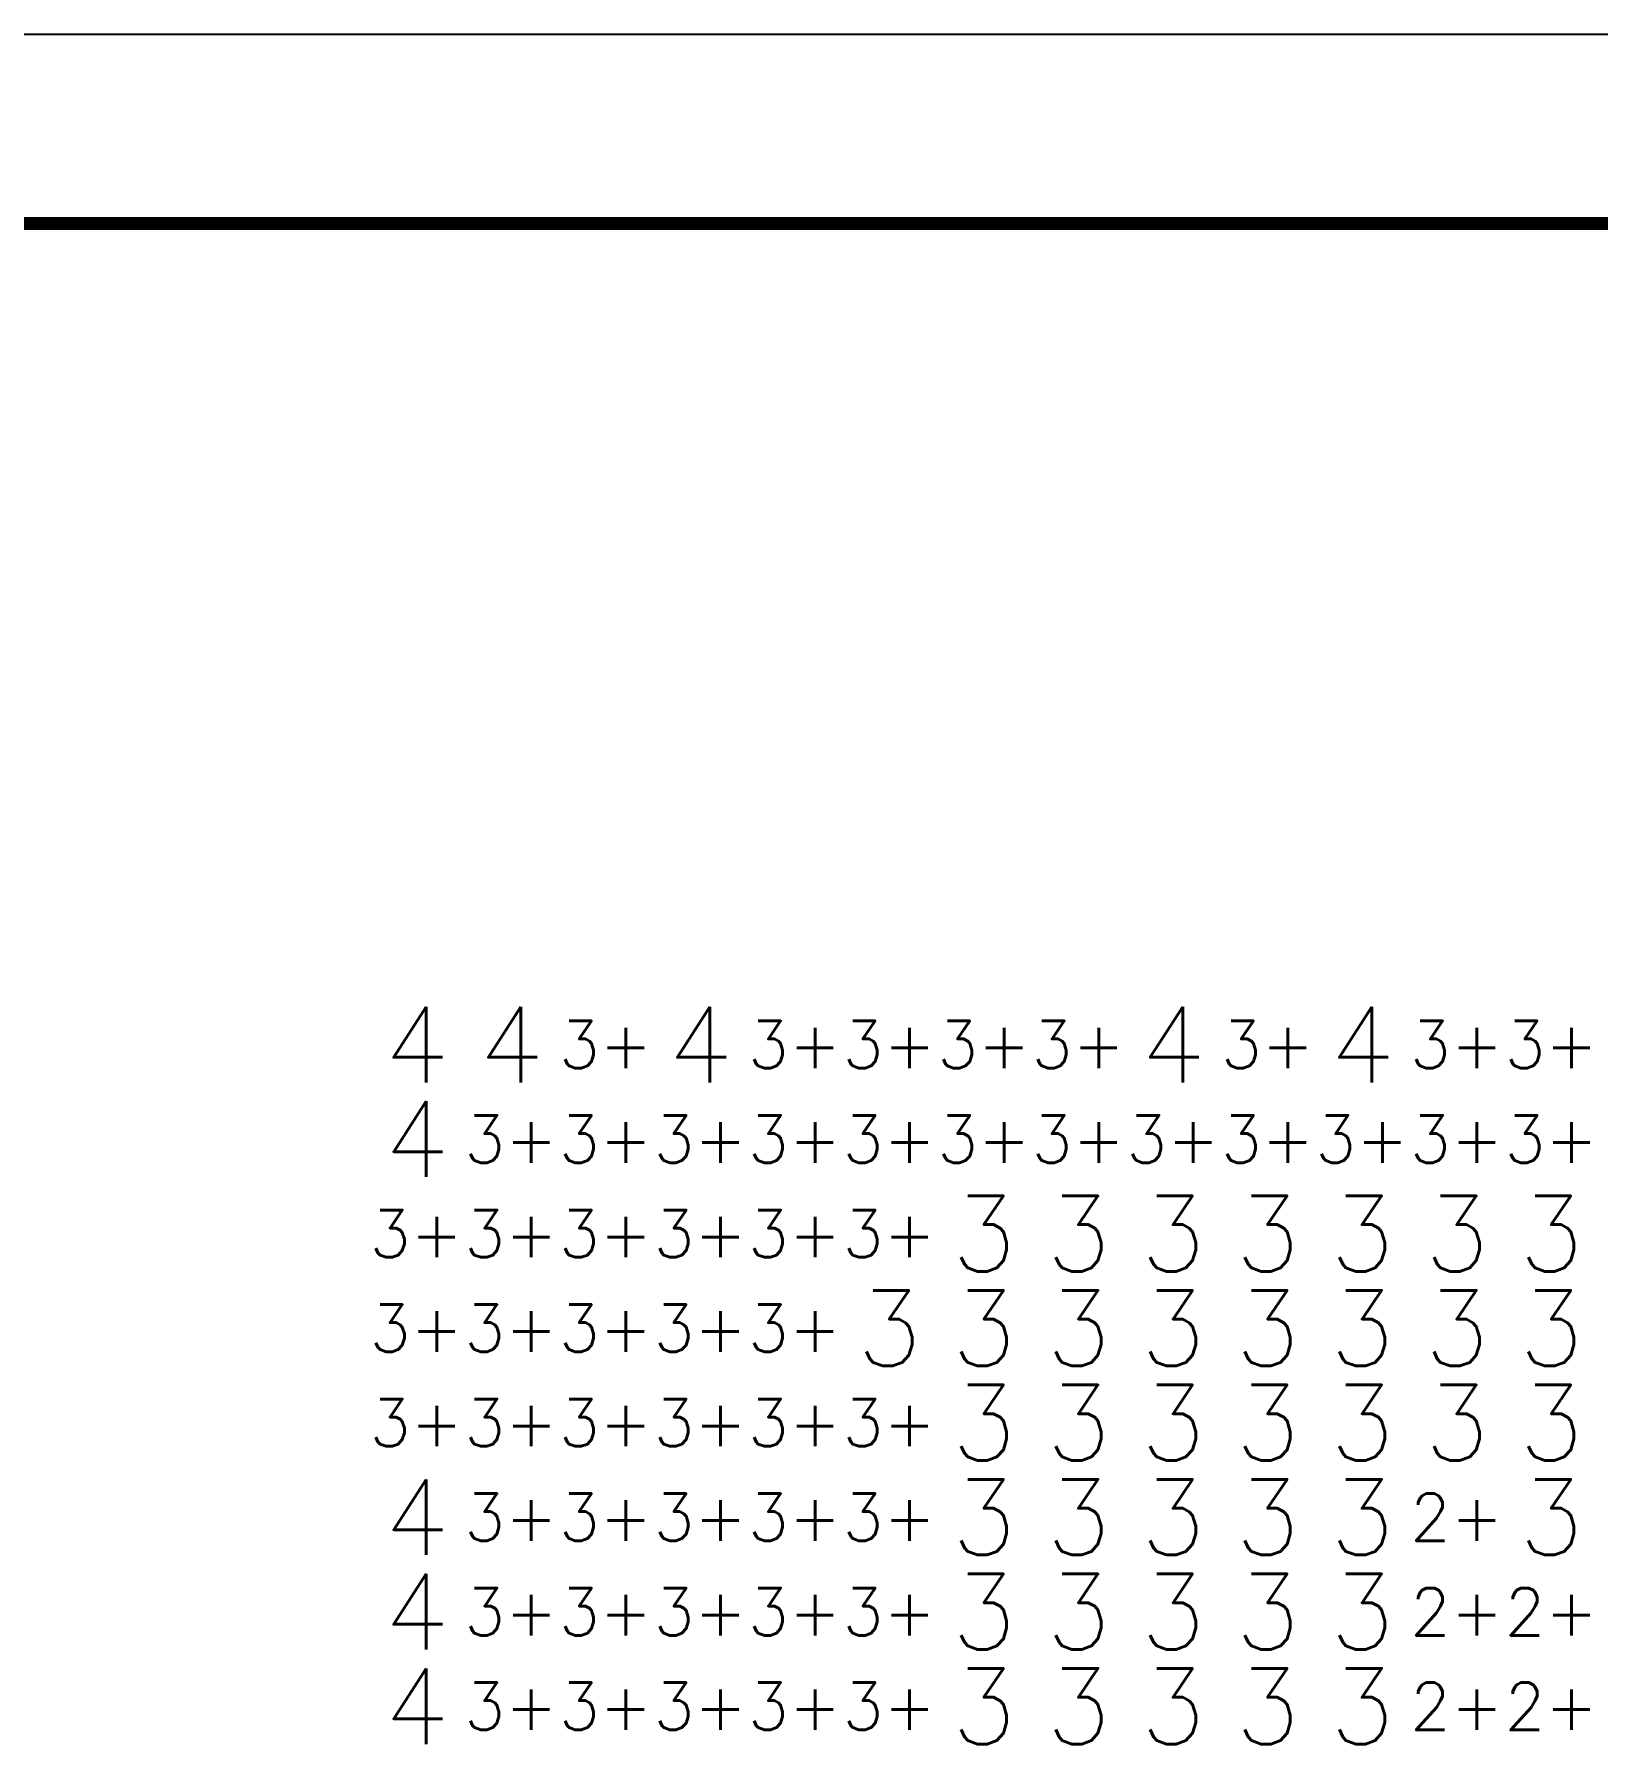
# Model space of a CAD drawing. Extents: x 36524853 to 36525459, y 2743936 to 2747542.
# Drawn here: x 36524937.92 to 36524979.24, y 2747041.95 to 2747087.5 of the extents above; entities that cross this region are included whole.
import ezdxf
from ezdxf.enums import TextEntityAlignment as Align

# ---------------------------------------------------------------- set-up
doc = ezdxf.new("R2010")
doc.units = 0
doc.header["$LTSCALE"] = 1000
doc.header["$MEASUREMENT"] = 0
for name, color, linetype in [('A0-11 图框-粗线', 16, 'Continuous'), ('A0-13 图框-细线', 7, 'Continuous'), ('TG_SUNTESTE', 7, 'Continuous')]:
    doc.layers.add(name, color=color, linetype=linetype)
doc.styles.add('_TCH_SUNANA', font='SIMPLEX', dxfattribs={"width": 0.8, "bigfont": 'HZTXT'})

# ---------------------------------------------------------------- blocks, each defined once
blk = doc.blocks.new('A$C6202001D')
at = {"layer": 'A0-11 图框-粗线', "const_width": 70}
blk.add_lwpolyline([(58400, 41000), (2500, 41000), (2500, 1000), (58400, 1000)], close=True, dxfattribs=at)
at = {"layer": 'A0-13 图框-细线'}
blk.add_lwpolyline([(59400, 42000), (0, 42000), (0, 0), (59400, 0)], close=True, dxfattribs=at)

msp = doc.modelspace()

# ---------------------------------------------------------------- block references
at = {"xscale": 0.005, "yscale": 0.005, "zscale": 0.005}
msp.add_blockref('A$C6202001D', (36524893.161, 2746877.501), dxfattribs=at)

# ---------------------------------------------------------------- texts
at = {"layer": 'TG_SUNTESTE', "color": 5, "style": '_TCH_SUNANA'}
for p in [(36524948.015, 2747060.781), (36524950.515, 2747060.781), (36524955.515, 2747060.781), (36524968.015, 2747060.781), (36524973.015, 2747060.781), (36524948.015, 2747058.281), (36524948.015, 2747048.281), (36524948.015, 2747045.781), (36524948.015, 2747043.281)]:
    msp.add_text('4', height=2, dxfattribs=at).set_placement(p, align=Align.MIDDLE_CENTER)
at = {"layer": 'TG_SUNTESTE', "color": 4, "style": '_TCH_SUNANA'}
for s, height, p in [('3+', 1.25, (36524953.015, 2747060.781)), ('3+', 1.25, (36524958.015, 2747060.781)), ('3+', 1.25, (36524960.515, 2747060.781)), ('3+', 1.25, (36524963.015, 2747060.781)), ('3+', 1.25, (36524965.515, 2747060.781)), ('3+', 1.25, (36524970.515, 2747060.781)), ('3+', 1.25, (36524975.515, 2747060.781)), ('3+', 1.25, (36524978.015, 2747060.781)), ('3+', 1.25, (36524950.515, 2747058.281)), ('3+', 1.25, (36524953.015, 2747058.281)), ('3+', 1.25, (36524955.515, 2747058.281)), ('3+', 1.25, (36524958.015, 2747058.281)), ('3+', 1.25, (36524960.515, 2747058.281)), ('3+', 1.25, (36524963.015, 2747058.281)), ('3+', 1.25, (36524965.515, 2747058.281)), ('3+', 1.25, (36524968.015, 2747058.281)), ('3+', 1.25, (36524970.515, 2747058.281)), ('3+', 1.25, (36524973.015, 2747058.281)), ('3+', 1.25, (36524975.515, 2747058.281)), ('3+', 1.25, (36524978.015, 2747058.281)), ('3', 2, (36524963.015, 2747055.781)), ('3', 2, (36524965.515, 2747055.781)), ('3', 2, (36524968.015, 2747055.781)), ('3', 2, (36524970.515, 2747055.781)), ('3', 2, (36524973.015, 2747055.781)), ('3', 2, (36524975.515, 2747055.781)), ('3', 2, (36524978.015, 2747055.781)), ('3+', 1.25, (36524948.015, 2747055.781)), ('3+', 1.25, (36524950.515, 2747055.781)), ('3+', 1.25, (36524953.015, 2747055.781)), ('3+', 1.25, (36524955.515, 2747055.781)), ('3+', 1.25, (36524958.015, 2747055.781)), ('3+', 1.25, (36524960.515, 2747055.781)), ('3', 2, (36524960.515, 2747053.281)), ('3', 2, (36524963.015, 2747053.281)), ('3', 2, (36524965.515, 2747053.281)), ('3', 2, (36524968.015, 2747053.281)), ('3', 2, (36524970.515, 2747053.281)), ('3', 2, (36524973.015, 2747053.281)), ('3', 2, (36524975.515, 2747053.281)), ('3', 2, (36524978.015, 2747053.281)), ('3+', 1.25, (36524948.015, 2747053.281)), ('3+', 1.25, (36524950.515, 2747053.281)), ('3+', 1.25, (36524953.015, 2747053.281)), ('3+', 1.25, (36524955.515, 2747053.281)), ('3+', 1.25, (36524958.015, 2747053.281)), ('3', 2, (36524963.015, 2747050.781)), ('3', 2, (36524965.515, 2747050.781)), ('3', 2, (36524968.015, 2747050.781)), ('3', 2, (36524970.515, 2747050.781)), ('3', 2, (36524973.015, 2747050.781)), ('3', 2, (36524975.515, 2747050.781)), ('3', 2, (36524978.015, 2747050.781)), ('3+', 1.25, (36524948.015, 2747050.781)), ('3+', 1.25, (36524950.515, 2747050.781)), ('3+', 1.25, (36524953.015, 2747050.781)), ('3+', 1.25, (36524955.515, 2747050.781)), ('3+', 1.25, (36524958.015, 2747050.781)), ('3+', 1.25, (36524960.515, 2747050.781)), ('3', 2, (36524963.015, 2747048.281)), ('3', 2, (36524965.515, 2747048.281)), ('3', 2, (36524968.015, 2747048.281)), ('3', 2, (36524970.515, 2747048.281)), ('3', 2, (36524973.015, 2747048.281)), ('3', 2, (36524978.015, 2747048.281)), ('3+', 1.25, (36524950.515, 2747048.281)), ('3+', 1.25, (36524953.015, 2747048.281)), ('3+', 1.25, (36524955.515, 2747048.281)), ('3+', 1.25, (36524958.015, 2747048.281)), ('3+', 1.25, (36524960.515, 2747048.281)), ('3', 2, (36524963.015, 2747045.781)), ('3', 2, (36524965.515, 2747045.781)), ('3', 2, (36524968.015, 2747045.781)), ('3', 2, (36524970.515, 2747045.781)), ('3', 2, (36524973.015, 2747045.781)), ('3+', 1.25, (36524950.515, 2747045.781)), ('3+', 1.25, (36524953.015, 2747045.781)), ('3+', 1.25, (36524955.515, 2747045.781)), ('3+', 1.25, (36524958.015, 2747045.781)), ('3+', 1.25, (36524960.515, 2747045.781)), ('3', 2, (36524963.015, 2747043.281)), ('3', 2, (36524965.515, 2747043.281)), ('3', 2, (36524968.015, 2747043.281)), ('3', 2, (36524970.515, 2747043.281)), ('3', 2, (36524973.015, 2747043.281)), ('3+', 1.25, (36524950.515, 2747043.281)), ('3+', 1.25, (36524953.015, 2747043.281)), ('3+', 1.25, (36524955.515, 2747043.281)), ('3+', 1.25, (36524958.015, 2747043.281)), ('3+', 1.25, (36524960.515, 2747043.281))]:
    msp.add_text(s, height=height, dxfattribs=at).set_placement(p, align=Align.MIDDLE_CENTER)
at = {"layer": 'TG_SUNTESTE', "color": 3, "style": '_TCH_SUNANA'}
for p in [(36524975.515, 2747048.281), (36524975.515, 2747045.781), (36524978.015, 2747045.781), (36524975.515, 2747043.281), (36524978.015, 2747043.281)]:
    msp.add_text('2+', height=1.25, dxfattribs=at).set_placement(p, align=Align.MIDDLE_CENTER)

doc.saveas('drawing.dxf')
